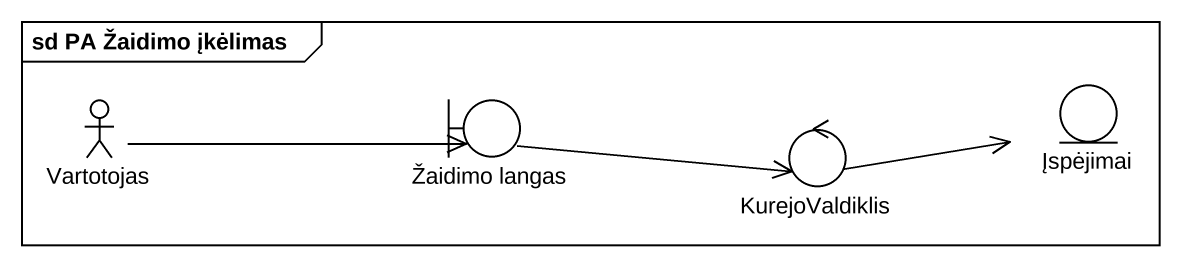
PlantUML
@startuml
mainframe sd PA Žaidimo įkėlimas
actor Vartotojas
boundary "Žaidimo langas" as Žaidimo_langas
entity Įspėjimai
control KurejoValdiklis
Vartotojas -right-> Žaidimo_langas
Žaidimo_langas -right-> KurejoValdiklis
KurejoValdiklis -right-> Įspėjimai
@enduml
